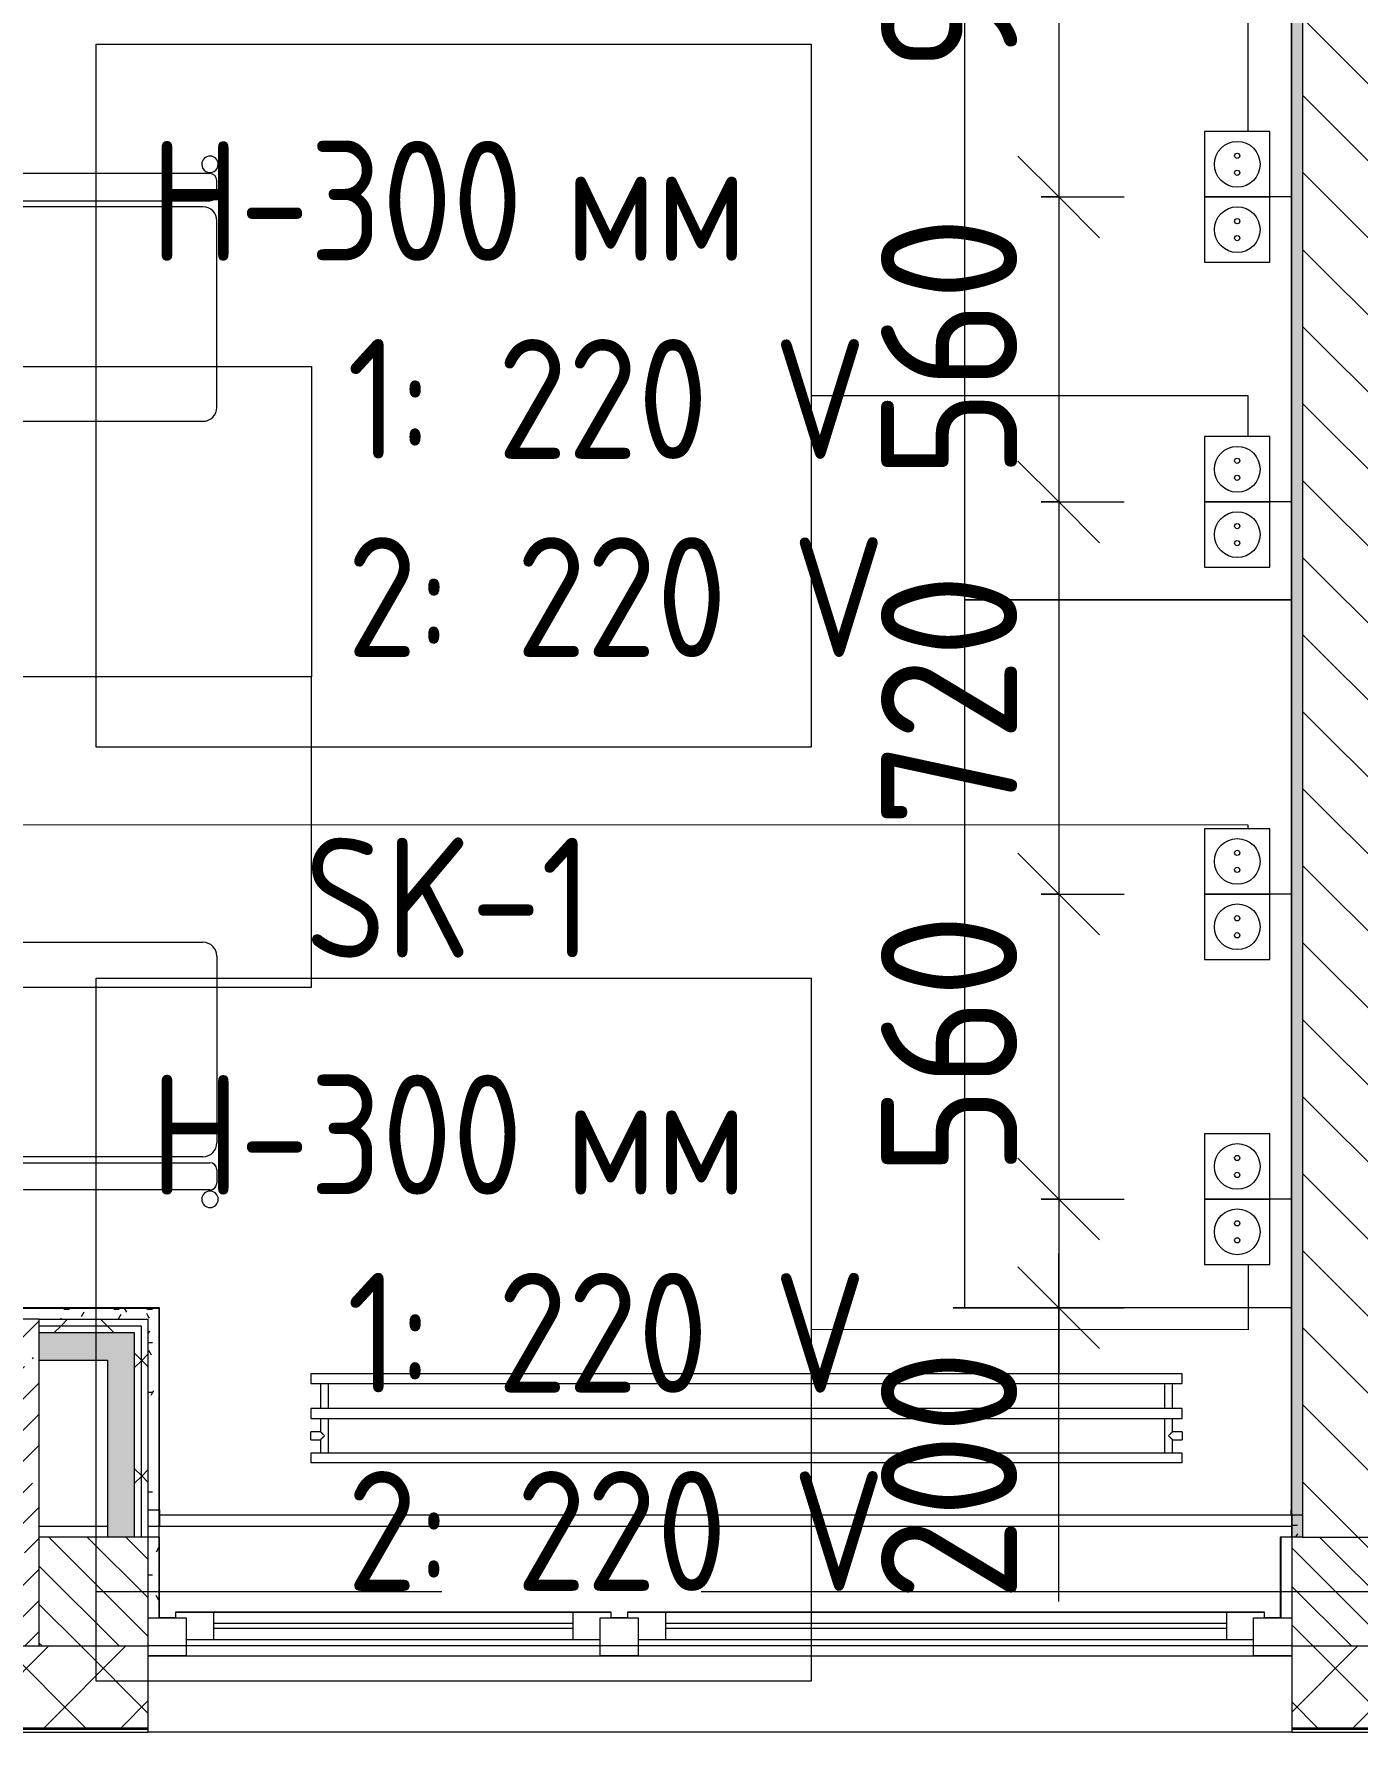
# Model space of a CAD drawing. Header units: millimetres. Extents: x -2911 to 185427, y -8553 to 29000.
# Drawn here: x 22500 to 24930, y -258 to 2860 of the extents above; entities that cross this region are included whole.
import ezdxf

# ---------------------------------------------------------------- set-up
doc = ezdxf.new("R2010")
doc.units = ezdxf.units.MM
doc.linetypes.add('Осевая', pattern=[3175, 635, -476.25, 1587.5, -476.25])
for name, color, linetype, lineweight in [('A-ANNO-DIMS', 7, 'Continuous', 9), ('A-ANNO-DIMS-100', 7, 'Continuous', 9), ('A-DETL-GENF', 7, 'Continuous', 9), ('A-GLAZ', 7, 'Continuous', 9), ('A-GLAZ-1', 7, 'Continuous', 13), ('A-WALL', 7, 'Continuous', 9), ('E-ELEC-FIXT-IDEN', 7, 'Continuous', 9), ('I-WALL', 7, 'Continuous', 9), ('M-EQPM', 7, 'Continuous', 9), ('S-COLS', 7, 'Continuous', 9), ('Оси-2', 7, 'Осевая', 9), ('Электрические приборы', 7, 'Continuous', 9)]:
    doc.layers.add(name, color=color, linetype=linetype, lineweight=lineweight)
for name, color, linetype, lineweight, true_color in [('A-WALL-1', 7, 'Continuous', 9, 0x3c3c3c), ('A-WALL-FNSH-1', 7, 'Continuous', 9, 0x3c3c3c), ('I-FURN-1', 7, 'Continuous', 9, 0xf0f0f0), ('Оси розеток', 7, 'Continuous', 9, 0xff1e23)]:
    doc.layers.add(name, color=color, linetype=linetype, lineweight=lineweight, true_color=true_color)
doc.styles.add('GOST Common', font='GOST_Common.ttf', dxfattribs={"width": 0.9, "height": 220})
doc.styles.add('ISOCPEUR', font='isocpeur.ttf', dxfattribs={"width": 0.9, "height": 250})
doc.dimstyles.new('ISO-2_5_0_9К_БОЛЬШОЙ', dxfattribs={"dimscale": 304.8, "dimtxt": 248.995294, "dimasz": 0.492126, "dimexe": 0.393701, "dimexo": 0.984252, "dimgap": 0, "dimtad": 1, "dimdec": 0, "dimrnd": 10, "dimzin": 0, "dimdsep": 46, "dimtxsty": 'ISOCPEUR', "dimblk1": 'OBLIQUE', "dimblk2": 'OBLIQUE', "dimsah": 1, "dimcen": 0.09, "dimdle": 0.393701, "dimazin": 0, "dimtfac": 1, "dimtdec": 4, "dimtix": 1, "dimtmove": 0, "dimatfit": 3, "dimfxl": 1, "dimtvp": 1, "dimtolj": 1, "dimtzin": 0, "dimarcsym": 2})
doc.dimstyles.new('ISO-2_5_0_9К_БОЛЬШОЙ_1', dxfattribs={"dimscale": 304.8, "dimtxt": 248.995294, "dimasz": 0.492126, "dimexe": 0.393701, "dimexo": 0.984252, "dimgap": 0, "dimtad": 1, "dimdec": 0, "dimrnd": 10, "dimzin": 0, "dimdsep": 46, "dimtxsty": 'ISOCPEUR', "dimblk1": 'OBLIQUE', "dimblk2": 'OBLIQUE', "dimsah": 1, "dimcen": 0.09, "dimdle": 0.393701, "dimazin": 0, "dimtfac": 1, "dimtdec": 4, "dimtix": 1, "dimtmove": 2, "dimatfit": 3, "dimfxl": 1, "dimtvp": 1, "dimtolj": 1, "dimtzin": 0, "dimarcsym": 2})
doc.dimstyles.new('ISO-2_5_0_9К_БОЛЬШОЙ_2', dxfattribs={"dimscale": 304.8, "dimtxt": 248.995294, "dimasz": 0.492126, "dimexe": 0.393701, "dimexo": 0.984252, "dimgap": 0, "dimtad": 1, "dimdec": 0, "dimrnd": 10, "dimzin": 0, "dimdsep": 46, "dimtxsty": 'ISOCPEUR', "dimblk1": 'OBLIQUE', "dimblk2": 'OBLIQUE', "dimsah": 1, "dimcen": 0.09, "dimdle": 0.393701, "dimazin": 0, "dimtfac": 1, "dimtdec": 4, "dimtix": 1, "dimtmove": 1, "dimatfit": 3, "dimfxl": 1, "dimtvp": 1, "dimtolj": 1, "dimtzin": 0, "dimarcsym": 2})
pattern_1 = [(0, (0, 0), (121.92, 30.48), [10.058, -81.382, 10.058, -81.382, -487.68]), (0, (0, 0), (121.92, 30.48), [-182.88, 10.058, -172.822, 10.058, -81.382, -213.36]), (0, (0, 0), (121.92, 30.48), [-457.2, 10.058, -50.902, 10.058, -142.342]), (120, (45.72, 15.24), (-87.356454, 90.345817), [10.058, -81.382, 10.058, -81.382, -487.68]), (120, (45.72, 15.24), (-87.356454, 90.345817), [-182.88, 10.058, -172.822, 10.058, -81.382, -213.36]), (120, (45.72, 15.24), (-87.356454, 90.345817), [-457.2, 10.058, -50.902, 10.058, -142.342]), (240, (60.96, 76.2), (-34.563546, -120.825817), [10.058, -81.382, 10.058, -81.382, -487.68]), (240, (60.96, 76.2), (-34.563546, -120.825817), [-182.88, 10.058, -172.822, 10.058, -81.382, -213.36]), (240, (60.96, 76.2), (-34.563546, -120.825817), [-457.2, 10.058, -50.902, 10.058, -142.342])]
pattern_2 = [(45, (0, 0), (-106.066, 106.066), []), (135, (0, 0), (-106.066, -106.066), [])]

# ---------------------------------------------------------------- blocks, each defined once
blk = doc.blocks.new('120_Окно_СКБ_2Ст - 120_Окно_СКБ_2Ст 2100х2400 _мал створка справа_-22446225-План размещения напольных электротехнических лючков и розеток 2 этажа в осях 1-12')
at = {"layer": 'A-GLAZ'}
for p, q in [((1050, -57), (-1050, -57)), ((-930, -107), (100, -107)), ((100, -117), (-930, -117)), ((270, -107), (930, -107)), ((930, -117), (270, -117)), ((-1030, -127), (-1000, -127)), ((170, -127), (200, -127)), ((1000, -127), (1030, -127))]:
    blk.add_line(p, q, dxfattribs=at)
at = {"layer": 'A-GLAZ-1'}
for p, q in [((-1050, -127), (-1050, -57)), ((-1050, -57), (-980, -57)), ((-980, -57), (-980, -127)), ((150, -127), (150, -57)), ((150, -57), (220, -57)), ((220, -57), (220, -127)), ((980, -127), (980, -57)), ((980, -57), (1050, -57)), ((1050, -57), (1050, -127)), ((150, -87), (-980, -87)), ((-980, -87), (-980, -127)), ((-930, -137), (-930, -87)), ((100, -137), (100, -87)), ((150, -127), (150, -87)), ((980, -87), (220, -87)), ((220, -87), (220, -127)), ((270, -137), (270, -87)), ((930, -137), (930, -87)), ((980, -127), (980, -87)), ((-980, -127), (-1050, -127)), ((-980, -127), (-1000, -127)), ((-1000, -127), (-1000, -137)), ((-1000, -137), (170, -137)), ((170, -137), (-1000, -137)), ((220, -127), (150, -127)), ((170, -127), (150, -127)), ((170, -137), (170, -127)), ((220, -127), (200, -127)), ((200, -127), (200, -137)), ((200, -137), (1000, -137)), ((1000, -137), (200, -137)), ((1050, -127), (980, -127)), ((1000, -127), (980, -127)), ((1000, -137), (1000, -127))]:
    blk.add_line(p, q, dxfattribs=at)
blk = doc.blocks.new('BSC_Колонна _Прямоугольная - 600х600-V56-План размещения напольных электротехнических лючков и розеток 2 этажа в осях 1-12')
at = {"layer": 'S-COLS'}
h = blk.add_hatch(dxfattribs=at)
h.set_pattern_fill('FP_68', color=256, style=0, pattern_type=2)
h.set_pattern_definition([(45, (-22210, -200), (-57.02463, 57.02463), []), (45, (-22152.975, -200), (-57.02463, 57.02463), [100.806, -20.161, 3.353, -16.808])])
h.paths.add_polyline_path([(-300, -300), (300, -300), (300, 300), (-300, 300), (-300, -14.8)])
for p, q in [((300, 300), (-300, 300)), ((-300, 300), (-300, -300)), ((300, -300), (300, 300)), ((-300, -300), (300, -300))]:
    blk.add_line(p, q, dxfattribs=at)
blk = doc.blocks.new('Стул Breuer - 1_9а-V106-План размещения напольных электротехнических лючков и розеток 2 этажа в осях 1-12')
at = {"layer": 'I-FURN-1'}
for p, q in [((190.5, 241.3), (-190.5, 241.3)), ((-215.9, 215.9), (-215.9, 140.6)), ((215.9, 140.6), (215.9, 215.9)), ((-215.9, 140.6), (-215.9, -127)), ((215.9, -127), (215.9, 140.6)), ((-190.5, -152.4), (190.5, -152.4)), ((-215.9, -176.2), (-215.9, -200.8)), ((203.2, -163.5), (-203.2, -163.5)), ((215.9, -200.8), (215.9, -176.2)), ((-203.2, -213.5), (203.2, -213.5))]:
    blk.add_line(p, q, dxfattribs=at)
for centre, radius, start, end in [((-190.5, 215.9), 25.4, 90, 180), ((190.5, 215.9), 25.4, 75, 90), ((190.5, 215.9), 25.4, 0, 75), ((-190.5, -127), 25.4, 180, 270), ((190.5, -127), 25.4, 270, 360), ((-203.2, -176.2), 12.7, 90, 180), ((203.2, -176.2), 12.7, 360, 90), ((-203.5, -230.6), 15.1, 360, 180), ((-203.2, -200.8), 12.7, 180, 270), ((203.7, -230.6), 15.1, 360, 180), ((203.2, -200.8), 12.7, 270, 360), ((-203.5, -230.6), 15.1, 180, 360), ((203.7, -230.6), 15.1, 180, 360)]:
    blk.add_arc(centre, radius, start, end, dxfattribs=at)
blk = doc.blocks.new('Стул Breuer - 1_9а-V109-План размещения напольных электротехнических лючков и розеток 2 этажа в осях 1-12')
at = {"layer": 'I-FURN-1'}
for p, q in [((-215.9, 176.2), (-215.9, 200.8)), ((-203.2, 213.5), (203.2, 213.5)), ((215.9, 200.8), (215.9, 176.2)), ((203.2, 163.5), (-203.2, 163.5)), ((-215.9, -158.6), (-215.9, 127)), ((-190.5, 152.4), (190.5, 152.4)), ((215.9, 127), (215.9, -158.6)), ((-215.9, -215.9), (-215.9, -158.6)), ((215.9, -158.6), (215.9, -215.9)), ((190.5, -241.3), (-190.5, -241.3))]:
    blk.add_line(p, q, dxfattribs=at)
for centre, radius, start, end in [((-203.5, 230.6), 15.1, 0, 180), ((-203.5, 230.6), 15.1, 180, 0), ((203.7, 230.6), 15.1, 0, 180), ((203.7, 230.6), 15.1, 180, 0), ((-203.2, 200.8), 12.7, 90, 180), ((203.2, 200.8), 12.7, 0, 90), ((-203.2, 176.2), 12.7, 180, 270), ((203.2, 176.2), 12.7, 270, 0), ((-190.5, 127), 25.4, 90, 180), ((190.5, 127), 25.4, 0, 90), ((-190.5, -215.9), 25.4, 180, 270), ((190.5, -215.9), 25.4, 270, 0)]:
    blk.add_arc(centre, radius, start, end, dxfattribs=at)
blk = doc.blocks.new('Стол базовый прямоугольный - 1_102-26219600-План размещения напольных электротехнических лючков и розеток 2 этажа в осях 1-12')
at = {"layer": 'I-FURN-1'}
for p, q in [((450, 285), (-450, 285)), ((-450, 285), (-450, -285)), ((450, -285), (450, 285)), ((-450, -285), (450, -285))]:
    blk.add_line(p, q, dxfattribs=at)
blk = doc.blocks.new('Стол базовый прямоугольный - 1_102-26219608-План размещения напольных электротехнических лючков и розеток 2 этажа в осях 1-12')
at = {"layer": 'I-FURN-1'}
for p, q in [((-450, 285), (450, 285)), ((-450, -285), (-450, 285)), ((450, 285), (450, -285)), ((450, -285), (-450, -285))]:
    blk.add_line(p, q, dxfattribs=at)
blk = doc.blocks.new('Стол базовый прямоугольный - 1_93-V113-План размещения напольных электротехнических лючков и розеток 2 этажа в осях 1-12')
at = {"layer": 'I-FURN-1'}
for p, q in [((-650, 300), (650, 300)), ((-650, -300), (-650, 300)), ((650, 300), (650, -300))]:
    blk.add_line(p, q, dxfattribs=at)
blk = doc.blocks.new('Блок Розеток и Выключателей - Блок Розеток и Выключателей_SK1-27369573-План размещения напольных электротехнических лючков и розеток 2 этажа в осях 1-12')
at = {"layer": 'A-DETL-GENF'}
for p, q in [((0, 160), (-120, 160)), ((-120, 160), (-120, 40)), ((120, 160), (0, 160)), ((0, 160), (0, 40)), ((0, 40), (0, 160)), ((120, 40), (120, 160)), ((-120, 40), (0, 40)), ((0, 40), (120, 40))]:
    blk.add_line(p, q, dxfattribs=at)
for centre, radius in [((-60, 100), 42), ((60, 100), 42), ((-75.6, 100), 4.8), ((-44.4, 100), 4.8), ((44.4, 100), 4.8), ((75.6, 100), 4.8)]:
    blk.add_circle(centre, radius, dxfattribs=at)
at = {"layer": 'Оси розеток'}
blk.add_line((0, 0), (0, 40), dxfattribs=at)
blk = doc.blocks.new('radiator_prado_classic_z_tip_30_po exemplyaru - Classic Z Тип 30-500-30677904-План размещения напольных электротехнических лючков и розеток 2 этажа в осях 1-12')
at = {"layer": 'M-EQPM'}
for p, q in [((0, -64), (0, -82)), ((0, -64), (1600, -64)), ((0, -82), (1600, -82)), ((17.5, -82), (17.5, -106.5)), ((32.5, -146), (32.5, -82)), ((1567.5, -82), (1567.5, -146)), ((1582.5, -106.5), (1582.5, -82)), ((1600, -82), (1600, -64)), ((17.5, -106.5), (0, -106.5)), ((17.5, -106.5), (0, -106.5)), ((0, -121.5), (0, -106.5)), ((0, -106.5), (0, -106.8)), ((0, -106.8), (0, -106.8)), ((0, -121.2), (0, -121.5)), ((0, -121.2), (0, -121.2)), ((0, -121.5), (17.5, -121.5)), ((0, -121.5), (17.5, -121.5)), ((17.5, -121.5), (17.5, -146)), ((1600, -106.5), (1582.5, -106.5)), ((1600, -106.5), (1582.5, -106.5)), ((1582.5, -146), (1582.5, -121.5)), ((1582.5, -121.5), (1600, -121.5)), ((1582.5, -121.5), (1600, -121.5)), ((1600, -106.8), (1600, -106.5)), ((1600, -106.5), (1600, -121.5)), ((1600, -106.8), (1600, -106.5)), ((1600, -106.5), (1600, -106.8)), ((1600, -121.5), (1600, -121.2)), ((1600, -121.5), (1600, -121.2)), ((1600, -121.2), (1600, -121.5)), ((0, -146), (0, -164)), ((1600, -146), (0, -146)), ((1600, -164), (1600, -146)), ((0, -164), (1600, -164)), ((17.5, -164), (17.5, -210)), ((32.5, -210), (32.5, -164)), ((1567.5, -164), (1567.5, -210)), ((1582.5, -210), (1582.5, -164)), ((1600, -210), (0, -210)), ((0, -210), (0, -228)), ((1600, -228), (1600, -210)), ((0, -228), (1600, -228))]:
    blk.add_line(p, q, dxfattribs=at)
for points, knots in [([(25, -114), (24.5, -113.5), (23.6, -112.6), (22.4, -111.4), (21.6, -110.6), (21.1, -110.1), (20.8, -109.8), (20.5, -109.5), (20.2, -109.2), (19.8, -108.9), (19.6, -108.6), (19.3, -108.3), (19, -108), (18.7, -107.7), (18.5, -107.5), (18.3, -107.3), (18.1, -107.1), (17.9, -106.9), (17.8, -106.8), (17.7, -106.7), (17.5, -106.5), (17.5, -106.5), (17.5, -106.5)], [0, 0, 0, 0, 0.142857, 0.285714, 0.357143, 0.392857, 0.428571, 0.464286, 0.5, 0.535714, 0.571429, 0.607143, 0.642857, 0.678571, 0.714286, 0.75, 0.785714, 0.821429, 0.857143, 0.892857, 0.928571, 1, 1, 1, 1]), ([(17.5, -121.5), (17.5, -121.5), (17.5, -121.5), (17.7, -121.3), (17.8, -121.2), (17.9, -121.1), (18.1, -120.9), (18.3, -120.7), (18.5, -120.5), (18.7, -120.3), (19, -120), (19.3, -119.7), (19.6, -119.4), (19.8, -119.1), (20.3, -118.7), (20.7, -118.3), (21.1, -117.9), (21.6, -117.4), (22.4, -116.6), (23.6, -115.4), (24.5, -114.5), (25, -114)], [0, 0, 0, 0, 0.071429, 0.107143, 0.142857, 0.178571, 0.214286, 0.25, 0.285714, 0.321429, 0.357143, 0.392857, 0.428571, 0.464286, 0.5, 0.571429, 0.607143, 0.642857, 0.714286, 0.857143, 1, 1, 1, 1]), ([(1575, -114), (1575.5, -113.5), (1576.4, -112.6), (1577.6, -111.4), (1578.4, -110.6), (1578.9, -110.1), (1579.2, -109.8), (1579.5, -109.5), (1579.8, -109.2), (1580.1, -108.8), (1580.4, -108.6), (1580.7, -108.3), (1581, -108), (1581.3, -107.7), (1581.5, -107.5), (1581.7, -107.3), (1581.9, -107.1), (1582.1, -106.9), (1582.2, -106.8), (1582.3, -106.7), (1582.5, -106.5), (1582.5, -106.5), (1582.5, -106.5)], [0, 0, 0, 0, 0.142857, 0.285714, 0.357143, 0.392857, 0.428571, 0.464286, 0.5, 0.535714, 0.571429, 0.607143, 0.642857, 0.678571, 0.714286, 0.75, 0.785714, 0.821429, 0.857143, 0.892857, 0.928571, 1, 1, 1, 1]), ([(1582.5, -121.5), (1582.5, -121.5), (1582.5, -121.5), (1582.3, -121.3), (1582.2, -121.2), (1582.1, -121.1), (1581.9, -120.9), (1581.7, -120.7), (1581.5, -120.5), (1581.3, -120.3), (1581, -120), (1580.7, -119.7), (1580.4, -119.4), (1580.1, -119.2), (1579.7, -118.7), (1579.3, -118.3), (1578.9, -117.9), (1578.4, -117.4), (1577.6, -116.6), (1576.4, -115.4), (1575.5, -114.5), (1575, -114)], [0, 0, 0, 0, 0.071429, 0.107143, 0.142857, 0.178571, 0.214286, 0.25, 0.285714, 0.321429, 0.357143, 0.392857, 0.428571, 0.464286, 0.5, 0.571429, 0.607143, 0.642857, 0.714286, 0.857143, 1, 1, 1, 1])]:
    blk.add_open_spline(points, degree=3, knots=knots, dxfattribs=at)
blk = doc.blocks.new('DIMBLOCK34-План размещения напольных электротехнических лючков и розеток 2 этажа в осях 1-12')
at = {"layer": 'A-ANNO-DIMS-100', "lineweight": 20}
for p, q in [((24382.3, 3541.1), (24307.3, 3616.1)), ((24382.3, 3541.1), (24457.3, 3466.1)), ((24382.3, 2560.6), (24307.3, 2635.6)), ((24382.3, 2560.6), (24457.3, 2485.6))]:
    blk.add_line(p, q, dxfattribs=at)
at = {"layer": 'A-ANNO-DIMS-100'}
for p, q in [((24350, 3541.1), (24502.3, 3541.1)), ((24382.3, 3541.1), (24350, 3541.1)), ((24382.3, 3541.1), (24382.3, 2560.6)), ((24350, 2560.6), (24502.3, 2560.6)), ((24382.3, 2560.6), (24350, 2560.6))]:
    blk.add_line(p, q, dxfattribs=at)
at = {"layer": 'A-ANNO-DIMS-100', "color": 0, "insert": (24055.7, 2791.8), "char_height": 250, "width": 568.858, "attachment_point": 1, "rotation": 90, "line_spacing_factor": 1.149209, "style": 'ISOCPEUR'}
blk.add_mtext('980', dxfattribs=at)
blk = doc.blocks.new('_Oblique')
at = {"color": 0, "linetype": 'ByBlock', "lineweight": -2}
blk.add_line((-0.5, -0.5), (0.5, 0.5), dxfattribs=at)
blk = doc.blocks.new('DIMBLOCK35-План размещения напольных электротехнических лючков и розеток 2 этажа в осях 1-12')
at = {"layer": 'A-ANNO-DIMS-100', "lineweight": 20}
for p, q in [((24382.3, 2560.6), (24307.3, 2635.6)), ((24382.3, 2560.6), (24457.3, 2485.6)), ((24382.3, 2000.6), (24307.3, 2075.6)), ((24382.3, 2000.6), (24457.3, 1925.6))]:
    blk.add_line(p, q, dxfattribs=at)
at = {"layer": 'A-ANNO-DIMS-100'}
for p, q in [((24350, 2560.6), (24502.3, 2560.6)), ((24382.3, 2560.6), (24350, 2560.6)), ((24382.3, 2560.6), (24382.3, 2000.6)), ((24350, 2000.6), (24502.3, 2000.6)), ((24382.3, 2000.6), (24350, 2000.6))]:
    blk.add_line(p, q, dxfattribs=at)
at = {"layer": 'A-ANNO-DIMS-100', "color": 0, "insert": (24055.7, 2043.6), "char_height": 250, "width": 568.858, "attachment_point": 1, "rotation": 90, "line_spacing_factor": 1.149209, "style": 'ISOCPEUR'}
blk.add_mtext('560', dxfattribs=at)
blk = doc.blocks.new('DIMBLOCK36-План размещения напольных электротехнических лючков и розеток 2 этажа в осях 1-12')
at = {"layer": 'A-ANNO-DIMS-100', "lineweight": 20}
for p, q in [((24382.3, 2000.6), (24307.3, 2075.6)), ((24382.3, 2000.6), (24457.3, 1925.6)), ((24382.3, 1280.6), (24307.3, 1355.6)), ((24382.3, 1280.6), (24457.3, 1205.6))]:
    blk.add_line(p, q, dxfattribs=at)
at = {"layer": 'A-ANNO-DIMS-100'}
for p, q in [((24350, 2000.6), (24502.3, 2000.6)), ((24382.3, 2000.6), (24350, 2000.6)), ((24382.3, 2000.6), (24382.3, 1280.6)), ((24350, 1280.6), (24502.3, 1280.6)), ((24382.3, 1280.6), (24350, 1280.6))]:
    blk.add_line(p, q, dxfattribs=at)
at = {"layer": 'A-ANNO-DIMS-100', "color": 0, "insert": (24055.7, 1403.6), "char_height": 250, "width": 568.858, "attachment_point": 1, "rotation": 90, "line_spacing_factor": 1.149209, "style": 'ISOCPEUR'}
blk.add_mtext('720', dxfattribs=at)
blk = doc.blocks.new('DIMBLOCK37-План размещения напольных электротехнических лючков и розеток 2 этажа в осях 1-12')
at = {"layer": 'A-ANNO-DIMS-100', "lineweight": 20}
for p, q in [((24382.3, 1280.6), (24307.3, 1355.6)), ((24382.3, 1280.6), (24457.3, 1205.6)), ((24382.3, 720.5), (24307.3, 795.5)), ((24382.3, 720.5), (24457.3, 645.5))]:
    blk.add_line(p, q, dxfattribs=at)
at = {"layer": 'A-ANNO-DIMS-100'}
for p, q in [((24350, 1280.6), (24502.3, 1280.6)), ((24382.3, 1280.6), (24350, 1280.6)), ((24382.3, 1280.6), (24382.3, 720.5)), ((24350, 720.5), (24502.3, 720.5)), ((24382.3, 720.5), (24350, 720.5))]:
    blk.add_line(p, q, dxfattribs=at)
at = {"layer": 'A-ANNO-DIMS-100', "color": 0, "insert": (24055.7, 763.5), "char_height": 250, "width": 568.858, "attachment_point": 1, "rotation": 90, "line_spacing_factor": 1.149209, "style": 'ISOCPEUR'}
blk.add_mtext('560', dxfattribs=at)
blk = doc.blocks.new('DIMBLOCK38-План размещения напольных электротехнических лючков и розеток 2 этажа в осях 1-12')
at = {"layer": 'A-ANNO-DIMS-100', "lineweight": 20}
for p, q in [((24382.3, 720.5), (24307.3, 795.5)), ((24382.3, 720.5), (24457.3, 645.5)), ((24382.3, 521), (24307.3, 596)), ((24382.3, 521), (24457.3, 446))]:
    blk.add_line(p, q, dxfattribs=at)
at = {"layer": 'A-ANNO-DIMS-100'}
for p, q in [((24350, 720.5), (24502.3, 720.5)), ((24382.3, 720.5), (24350, 720.5)), ((24382.3, 720.5), (24382.3, 401)), ((24382.3, 555.8), (24382.3, 620.8)), ((24382.3, -18.2), (24382.3, 555.8)), ((24188.3, 521), (24502.3, 521)), ((24382.3, 521), (24188.3, 521))]:
    blk.add_line(p, q, dxfattribs=at)
at = {"layer": 'A-ANNO-DIMS-100', "color": 0, "insert": (24055.7, -18.2), "char_height": 250, "width": 568.858, "attachment_point": 1, "rotation": 90, "line_spacing_factor": 1.149209, "style": 'ISOCPEUR'}
blk.add_mtext('200', dxfattribs=at)

msp = doc.modelspace()

# ---------------------------------------------------------------- hatches: boundary and pattern name
at = {"layer": 'A-WALL'}
h = msp.add_hatch(dxfattribs=at)
h.set_pattern_fill('FP_16', color=256, style=0, pattern_type=2)
h.set_pattern_definition([(135, (0, 0), (-35.35534, -35.35534), [])])
h.paths.add_polyline_path([(25329.9, -100), (25560, -100), (25560, 100), (24810, 100), (24810, -100)])
h.paths.add_polyline_path([(22677.9, -100), (22710, -100), (22710, 100), (22510, 100), (22510, -100)])
h = msp.add_hatch(dxfattribs=at)
h.set_pattern_fill('FP_12', color=256, style=0, pattern_type=2)
h.set_pattern_definition([(45, (0, 0), (-70.71068, 70.71068), []), (135, (0, 0), (-70.71068, -70.71068), [])])
h.paths.add_polyline_path([(38277.7, -250), (38277.7, -100), (37990, -100), (37990, -250)])
h.paths.add_polyline_path([(35890, -250), (35890, -100), (34770, -100), (34770, -250)])
h.paths.add_polyline_path([(33870, -250), (33870, -100), (33010, -100), (33010, -250), (33610, -250)])
h.paths.add_polyline_path([(30633.9, -250), (30910, -250), (30910, -100), (29209.7, -100), (29209.7, -250)])
h.paths.add_polyline_path([(26160, -250), (26409.7, -250), (26409.7, -100), (24810, -100), (24810, -250), (25560, -250)])
h.paths.add_polyline_path([(22510, -250), (22710, -250), (22710, -100), (21610, -100), (21610, -250), (21910, -250)])
h.paths.add_polyline_path([(18160, -250), (18810, -250), (18810, -100), (18160, -100)])
h.paths.add_polyline_path([(16110, -250), (17260, -250), (17260, -100), (16110, -100)])
h.paths.add_polyline_path([(13010, -250), (13010, -100), (11660, -100), (11660, -250), (12069.9, -250)])
h.paths.add_polyline_path([(6766, -250), (8560, -250), (8560, -100), (4630, -100), (4630, -250)])
h.paths.add_polyline_path([(2788, -250), (3730, -250), (3730, -100), (-260, -100), (-260, -250), (1462, -250)])
at = {"layer": 'I-WALL'}
h = msp.add_hatch(dxfattribs=at)
h.set_pattern_fill('FP_87', color=256, style=0, pattern_type=2)
h.set_pattern_definition(pattern_1)
h.paths.add_polyline_path([(24830, 100), (24830, 7700), (24810, 7700), (24810, 100)])
h = msp.add_hatch(dxfattribs=at)
h.set_pattern_fill('FP_11', color=256, style=0, pattern_type=2)
h.set_pattern_definition([(135, (0, 0), (-70.71068, -70.71068), [])])
h.paths.add_polyline_path([(24830, 100), (25030, 100), (25030, 7700), (24830, 7700), (24830, 140)])
h = msp.add_hatch(dxfattribs=at)
h.set_pattern_fill('FP_87', color=256, style=0, pattern_type=2)
h.set_pattern_definition(pattern_1)
h.paths.add_polyline_path([(22710, 500), (22710, 520), (21890, 520), (21890, 500), (22677.9, 500)])
h = msp.add_hatch(dxfattribs=at)
h.set_pattern_fill('FP_88', color=256, style=0, pattern_type=2)
h.set_pattern_definition(pattern_2)
h.paths.add_polyline_path([(22635, 487.5), (22697.5, 487.5), (22697.5, 500), (22510, 500), (22510, 487.5)])
h = msp.add_hatch(dxfattribs=at)
h.set_pattern_fill('FP_88', color=256, style=0, pattern_type=2)
h.set_pattern_definition(pattern_2)
h.paths.add_polyline_path([(22697.5, 100), (22710, 100), (22710, 500), (22697.5, 500), (22697.5, 185.2)])
h = msp.add_hatch(dxfattribs=at)
h.set_pattern_fill('FP_87', color=256, style=0, pattern_type=2)
h.set_pattern_definition(pattern_1)
h.paths.add_polyline_path([(22710, 150), (22730, 150), (22730, 520), (22710, 520), (22710, 185.2)])
h = msp.add_hatch(dxfattribs=at)
h.set_pattern_fill('FP_88', color=256, style=0, pattern_type=2)
h.set_pattern_definition(pattern_2)
h.paths.add_polyline_path([(22677.9, 475), (22685, 475), (22685, 487.5), (22510, 487.5), (22510, 475), (22635, 475)])
for points in [[(22635, 425), (22635, 475), (22510, 475), (22510, 425)], [(22677.9, 100), (22685, 100), (22685, 475), (22635, 475), (22635, 100)]]:
    msp.add_hatch(color=256, dxfattribs=at).paths.add_polyline_path(points)
h = msp.add_hatch(dxfattribs=at)
h.set_pattern_fill('FP_88', color=256, style=0, pattern_type=2)
h.set_pattern_definition(pattern_2)
h.paths.add_polyline_path([(22685, 100), (22697.5, 100), (22697.5, 487.5), (22685, 487.5), (22685, 185.2)])
h = msp.add_hatch(dxfattribs=at)
h.set_pattern_fill('FP_87', color=256, style=0, pattern_type=2)
h.set_pattern_definition(pattern_1)
h.paths.add_polyline_path([(24830, 100), (24830, 140), (24810, 140), (24810, 100)])
h = msp.add_hatch(dxfattribs=at)
h.set_pattern_fill('FP_87', color=256, style=0, pattern_type=2)
h.set_pattern_definition(pattern_1)
h.paths.add_polyline_path([(22730, -48), (22730, 100), (22710, 100), (22710, -48)])
h = msp.add_hatch(dxfattribs=at)
h.set_pattern_fill('FP_87', color=256, style=0, pattern_type=2)
h.set_pattern_definition(pattern_1)
h.paths.add_polyline_path([(24810, -48), (24810, 100), (24790, 100), (24790, -48)])

# ---------------------------------------------------------------- linework, layer by layer
at = {"layer": 'A-WALL'}
for p, q in [((24810, 100), (24810, 7680)), ((22697.5, 487.5), (22510, 487.5)), ((22685, 475), (22510, 475)), ((22685, 100), (22685, 475)), ((22697.5, 100), (22697.5, 487.5)), ((24830, 100), (25560, 100)), ((22510, -100), (22710, -100)), ((24810, -100), (25560, -100)), ((21610, -250), (22710, -250)), ((21610, -253), (22710, -253)), ((24810, -258), (22710, -258)), ((24810, -250), (26409.7, -250)), ((24810, -253), (26409.7, -253))]:
    msp.add_line(p, q, dxfattribs=at)
at = {"layer": 'A-WALL-1'}
for p, q in [((24830, 7700), (24830, 100)), ((22510, 500), (22710, 500)), ((22710, -250), (22710, 500)), ((22730, 150), (22730, 520)), ((22510, 425), (22635, 425)), ((22635, 425), (22635, 100)), ((22710, 150), (22730, 150)), ((24810, 140), (24810, -250)), ((24830, 140), (24810, 140)), ((22730, 100), (22510, 100)), ((22730, -48), (22730, 100)), ((24830, 100), (24790, 100)), ((24790, 100), (24790, -48)), ((22710, -48), (22730, -48)), ((24790, -48), (24810, -48))]:
    msp.add_line(p, q, dxfattribs=at)
at = {"layer": 'A-WALL-FNSH-1'}
for p, q in [((24809, 7679), (24809, 150)), ((21889, 520), (22730, 520)), ((22731, 521), (21890, 521)), ((22731, 150), (22731, 521)), ((22730, 150), (22731, 150)), ((22731, 100), (22730, 100)), ((22731, -48), (22731, 100)), ((24790, 100), (24789, 100)), ((24789, 100), (24789, -48)), ((22730, -48), (22731, -48)), ((24789, -48), (24790, -48)), ((21610, -258), (22710, -258)), ((22710, -258), (22710, -250)), ((24810, -250), (24810, -258)), ((24810, -258), (26409.7, -258))]:
    msp.add_line(p, q, dxfattribs=at)
at = {"layer": 'E-ELEC-FIXT-IDEN'}
for p, q in [((24730, 2680.6), (24730, 3141.9)), ((24730, 2195.2), (23927.6, 2195.7)), ((24730, 2120.6), (24730, 2195.2)), ((24730, 1407.2), (22368.3, 1407.7)), ((24730, 1400.6), (24730, 1407.2)), ((24730, 600.5), (24730, 480.5)), ((24730, 480.5), (23927.6, 481))]:
    msp.add_line(p, q, dxfattribs=at)
at = {"layer": 'E-ELEC-FIXT-IDEN', "flags": 128}
for points in [[(22614.3, 2841.2), (23927.6, 2841.2), (23927.6, 1550.2), (22614.3, 1550.2)], [(22614.3, 1126.5), (23927.6, 1126.5), (23927.6, -164.5), (22614.3, -164.5)]]:
    msp.add_lwpolyline(points, close=True, dxfattribs=at)
at = {"layer": 'I-WALL'}
for p, q in [((22730, 100), (22730, 150)), ((24810, 140), (22730, 140)), ((22731, 150), (22731, 141)), ((22731, 141), (24809, 141)), ((22731, 140), (22731, 120)), ((24810, 150), (24809, 150)), ((24809, 141), (24809, 150)), ((22510, 120), (22635, 120)), ((22710, 120), (24810, 120)), ((24810, -100), (22710, -100))]:
    msp.add_line(p, q, dxfattribs=at)
at = {"layer": 'Оси-2'}
msp.add_line((389, 0), (35990, 0), dxfattribs=at)

# ---------------------------------------------------------------- block references
at = {"layer": 'A-GLAZ', "rotation": 180}
msp.add_blockref('120_Окно_СКБ_2Ст - 120_Окно_СКБ_2Ст 2100х2400 _мал створка справа_-22446225-План размещения напольных электротехнических лючков и розеток 2 этажа в осях 1-12', (23760, -175), dxfattribs=at)
at = {"layer": 'I-FURN-1'}
for name, p, rotation in [('Стол базовый прямоугольный - 1_93-V113-План размещения напольных электротехнических лючков и розеток 2 этажа в осях 1-12', (24510, 2471), 90.00000000000006), ('Стул Breuer - 1_9а-V106-План размещения напольных электротехнических лючков и розеток 2 этажа в осях 1-12', (22620, 2390), 180), ('Стол базовый прямоугольный - 1_102-26219608-План размещения напольных электротехнических лючков и розеток 2 этажа в осях 1-12', (22560, 1964.4), 180), ('Стол базовый прямоугольный - 1_93-V113-План размещения напольных электротехнических лючков и розеток 2 этажа в осях 1-12', (24510, 1171), 90.00000000000006), ('Стол базовый прямоугольный - 1_102-26219600-План размещения напольных электротехнических лючков и розеток 2 этажа в осях 1-12', (22560, 1394.4), 180), ('Стул Breuer - 1_9а-V109-План размещения напольных электротехнических лючков и розеток 2 этажа в осях 1-12', (22620, 950.8), 180)]:
    msp.add_blockref(name, p, dxfattribs=dict(at, rotation=rotation))
at = {"layer": 'M-EQPM', "rotation": 180}
msp.add_blockref('radiator_prado_classic_z_tip_30_po exemplyaru - Classic Z Тип 30-500-30677904-План размещения напольных электротехнических лючков и розеток 2 этажа в осях 1-12', (24608.8, 172), dxfattribs=at)
at = {"layer": 'S-COLS'}
msp.add_blockref('BSC_Колонна _Прямоугольная - 600х600-V56-План размещения напольных электротехнических лючков и розеток 2 этажа в осях 1-12', (22210, 200), dxfattribs=at)
at = {"layer": 'Электрические приборы', "rotation": 90.0000000000001}
for p in [(24810, 2560.6), (24810, 2000.6), (24810, 1280.6), (24810, 720.5)]:
    msp.add_blockref('Блок Розеток и Выключателей - Блок Розеток и Выключателей_SK1-27369573-План размещения напольных электротехнических лючков и розеток 2 этажа в осях 1-12', p, dxfattribs=at)

# ---------------------------------------------------------------- texts
at = {"layer": 'E-ELEC-FIXT-IDEN', "char_height": 220, "attachment_point": 1, "style": 'GOST Common'}
for s, insert, width in [('H-300 ', (22714.3, 2663.5), 923.544), ('мм', (23476.3, 2663.5), 375.19), ('   1: 220 V', (22714.3, 2299.7), 1291.519), ('   2: 220 V', (22714.3, 1935.9), 1342.025), ('SK-1', (22997.3, 1384), 656.582), ('H-300 ', (22714.3, 948.9), 923.544), ('мм', (23476.3, 948.9), 375.19), ('   1: 220 V', (22714.3, 585.1), 1291.519), ('   2: 220 V', (22714.3, 221.2), 1342.025)]:
    msp.add_mtext(s, dxfattribs=dict(at, insert=insert, width=width))

# ---------------------------------------------------------------- dimensions: what is measured, and where the dimension line sits
at = {"layer": 'A-ANNO-DIMS'}
for base, p1, p2, dimstyle, override, picture, middle in [((24382.2649, 2560.6272), (24650, 3541.0854), (24650, 2560.6272), 'ISO-2_5_0_9К_БОЛЬШОЙ_1', {"dimpost": '<>', "dimfxl": 980.458173}, 'DIMBLOCK34-План размещения напольных электротехнических лючков и розеток 2 этажа в осях 1-12', (24222.3176, 3076.2544)), ((24382.2649, 521), (24650, 720.5102), (24488.3309, 521), 'ISO-2_5_0_9К_БОЛЬШОЙ_2', {"dimpost": '<>', "dimfxl": 256.790219}, 'DIMBLOCK38-План размещения напольных электротехнических лючков и розеток 2 этажа в осях 1-12', (24222.3176, 266.2243))]:
    dim = msp.add_linear_dim(base=base, p1=p1, p2=p2, angle=90, dimstyle=dimstyle, override=override, dxfattribs=at)
    dim.commit()
    dim.dimension.update_dxf_attribs({"geometry": picture, "text_midpoint": middle, "dimtype": 160, "text_rotation": 90})
for base, p1, p2, override, picture, middle in [((24382.3, 2000.6), (24650, 2560.6), (24650, 2000.6), {"dimpost": '<>', "dimfxl": 560}, 'DIMBLOCK35-План размещения напольных электротехнических лючков и розеток 2 этажа в осях 1-12', (24257.3, 2280.6)), ((24382.3, 1280.6), (24650, 2000.6), (24650, 1280.6), {"dimpost": '<>', "dimfxl": 720}, 'DIMBLOCK36-План размещения напольных электротехнических лючков и розеток 2 этажа в осях 1-12', (24257.3, 1640.6)), ((24382.3, 720.5), (24650, 1280.6), (24650, 720.5), {"dimpost": '<>', "dimfxl": 560.117053}, 'DIMBLOCK37-План размещения напольных электротехнических лючков и розеток 2 этажа в осях 1-12', (24257.3, 1000.6))]:
    dim = msp.add_linear_dim(base=base, p1=p1, p2=p2, angle=90, dimstyle='ISO-2_5_0_9К_БОЛЬШОЙ', override=override, dxfattribs=at)
    dim.commit()
    dim.dimension.update_dxf_attribs({"geometry": picture, "text_midpoint": middle})

doc.saveas('drawing.dxf')
